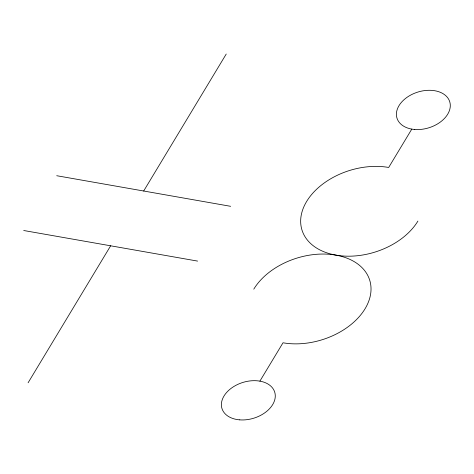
<?xml version="1.0" encoding="UTF-8"?>
<svg xmlns="http://www.w3.org/2000/svg" width="474" height="474" viewBox="0 0 474 474"><rect width="100%" height="100%" fill="white"/><g stroke="black" fill="none" stroke-linecap="round" stroke-linejoin="round"><path stroke-width="0.71" d="M28.096 382.779L110.649 245.805M143.675 191.016L226.228 54.042M259.894 381.137L283.008 342.785A63.131 42.731 -17.3 0 0 365.075 308.74A63.131 42.731 -17.3 0 0 335.841 255.119A63.131 42.731 -17.3 0 1 306.613 201.497A63.131 42.731 -17.3 0 1 388.68 167.458L411.793 129.106M56.72 175.718L230.625 206.309M23.7 230.506L197.599 261.097M417.908 221.08A63.131 42.731 -17.3 0 1 335.841 255.119A63.131 42.731 -17.3 0 0 253.78 289.164M414.768 129.479A27.622 18.693 -17.3 0 0 449.767 101.863A27.622 18.693 -17.3 0 0 405.525 98.444A27.622 18.693 -17.3 0 0 414.768 129.479M239.749 419.863A27.622 18.693 -17.3 0 0 274.748 392.247A27.622 18.693 -17.3 0 0 230.506 388.828A27.622 18.693 -17.3 0 0 239.749 419.863"/></g></svg>
